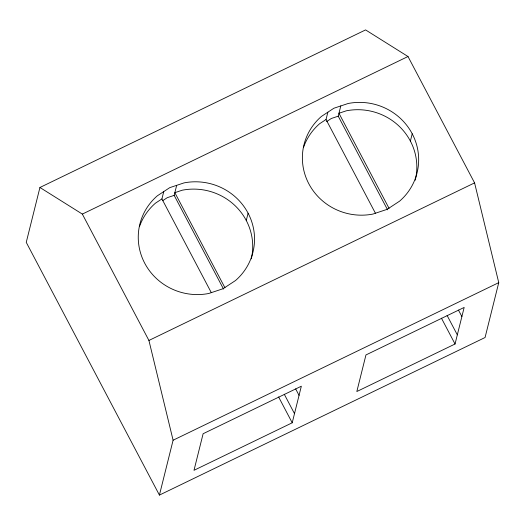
<?xml version="1.0" encoding="UTF-8"?>
<svg xmlns="http://www.w3.org/2000/svg" width="525" height="525" viewBox="0 0 525 525"><rect width="100%" height="100%" fill="white"/><g stroke="black" fill="none" stroke-linecap="round" stroke-linejoin="round"><path stroke-width="0.79" d="M39.933 187.484L26.25 242.353L159.416 495.088L485.067 337.516L498.75 282.647L474.58 182.884L407.997 56.516L365.584 29.912L39.933 187.484L82.34 214.088L148.923 340.456L173.099 440.219L159.416 495.088M211.273 292.582L161.923 198.916L163.748 191.605M223.519 289.039L174.169 195.372L176.669 185.351M246.271 220.493L248.089 213.183A58.262 56.28 14 0 0 184.052 182.89L169.765 187.642L157.297 195.838A58.262 56.28 14 0 0 144.71 263.202A58.262 56.28 14 0 0 208.747 293.488L223.033 288.737L235.502 280.54A58.262 56.28 14 0 0 248.089 213.183M375.395 213.176L326.038 119.51L327.863 112.193M387.588 209.849L338.231 116.182L340.784 105.938M292.215 422.789L301.337 386.21L203.123 433.729L194.001 470.308L292.215 422.789L278.598 396.939M410.386 141.087L412.21 133.77A58.262 56.28 14 0 0 348.173 103.484L333.887 108.235L321.418 116.432A58.262 56.28 14 0 0 308.831 183.789A58.262 56.28 14 0 0 372.868 214.082L387.155 209.331L399.623 201.134A58.262 56.28 14 0 0 412.21 133.77M455.044 344.006L464.166 307.427L365.951 354.946L356.829 391.525L455.044 344.006L441.427 318.157M161.923 198.916L155.472 203.155A58.262 56.28 14 0 0 139.453 226.682M162.586 200.747L167.272 197.669L174.169 195.372M326.038 119.51L319.594 123.749A58.262 56.28 14 0 0 303.575 147.276M326.648 121.557L331.334 118.479L338.231 116.182M82.34 214.088L407.997 56.516M148.923 340.456L474.58 182.884M173.099 440.219L498.75 282.647M458.476 310.104L461.882 316.568M447.11 315.473L457.321 334.858M389.077 208.366L338.96 113.256L346.349 110.801A58.262 56.28 14 0 1 415.216 180.239M295.654 388.894L299.053 395.351M284.281 394.255L294.499 413.641M224.956 287.772L174.845 192.668L182.227 190.207A58.262 56.28 14 0 1 251.291 258.851"/></g></svg>
